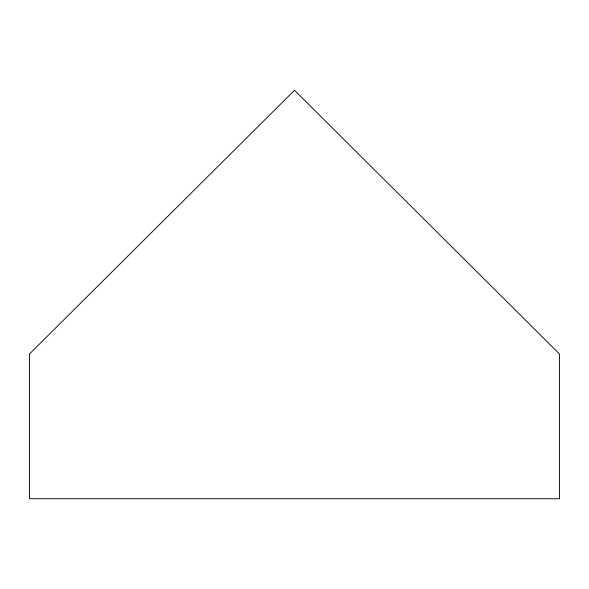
<?xml version="1.0" encoding="UTF-8"?>
<svg xmlns="http://www.w3.org/2000/svg" width="589" height="589" viewBox="0 0 589 589"><rect width="100%" height="100%" fill="white"/><g stroke="black" fill="none" stroke-linecap="round" stroke-linejoin="round"><path stroke-width="0.88" d="M294.5 90.272L29.45 354.041L29.45 498.728L559.55 498.728L559.55 354.041L294.5 90.272"/></g></svg>
